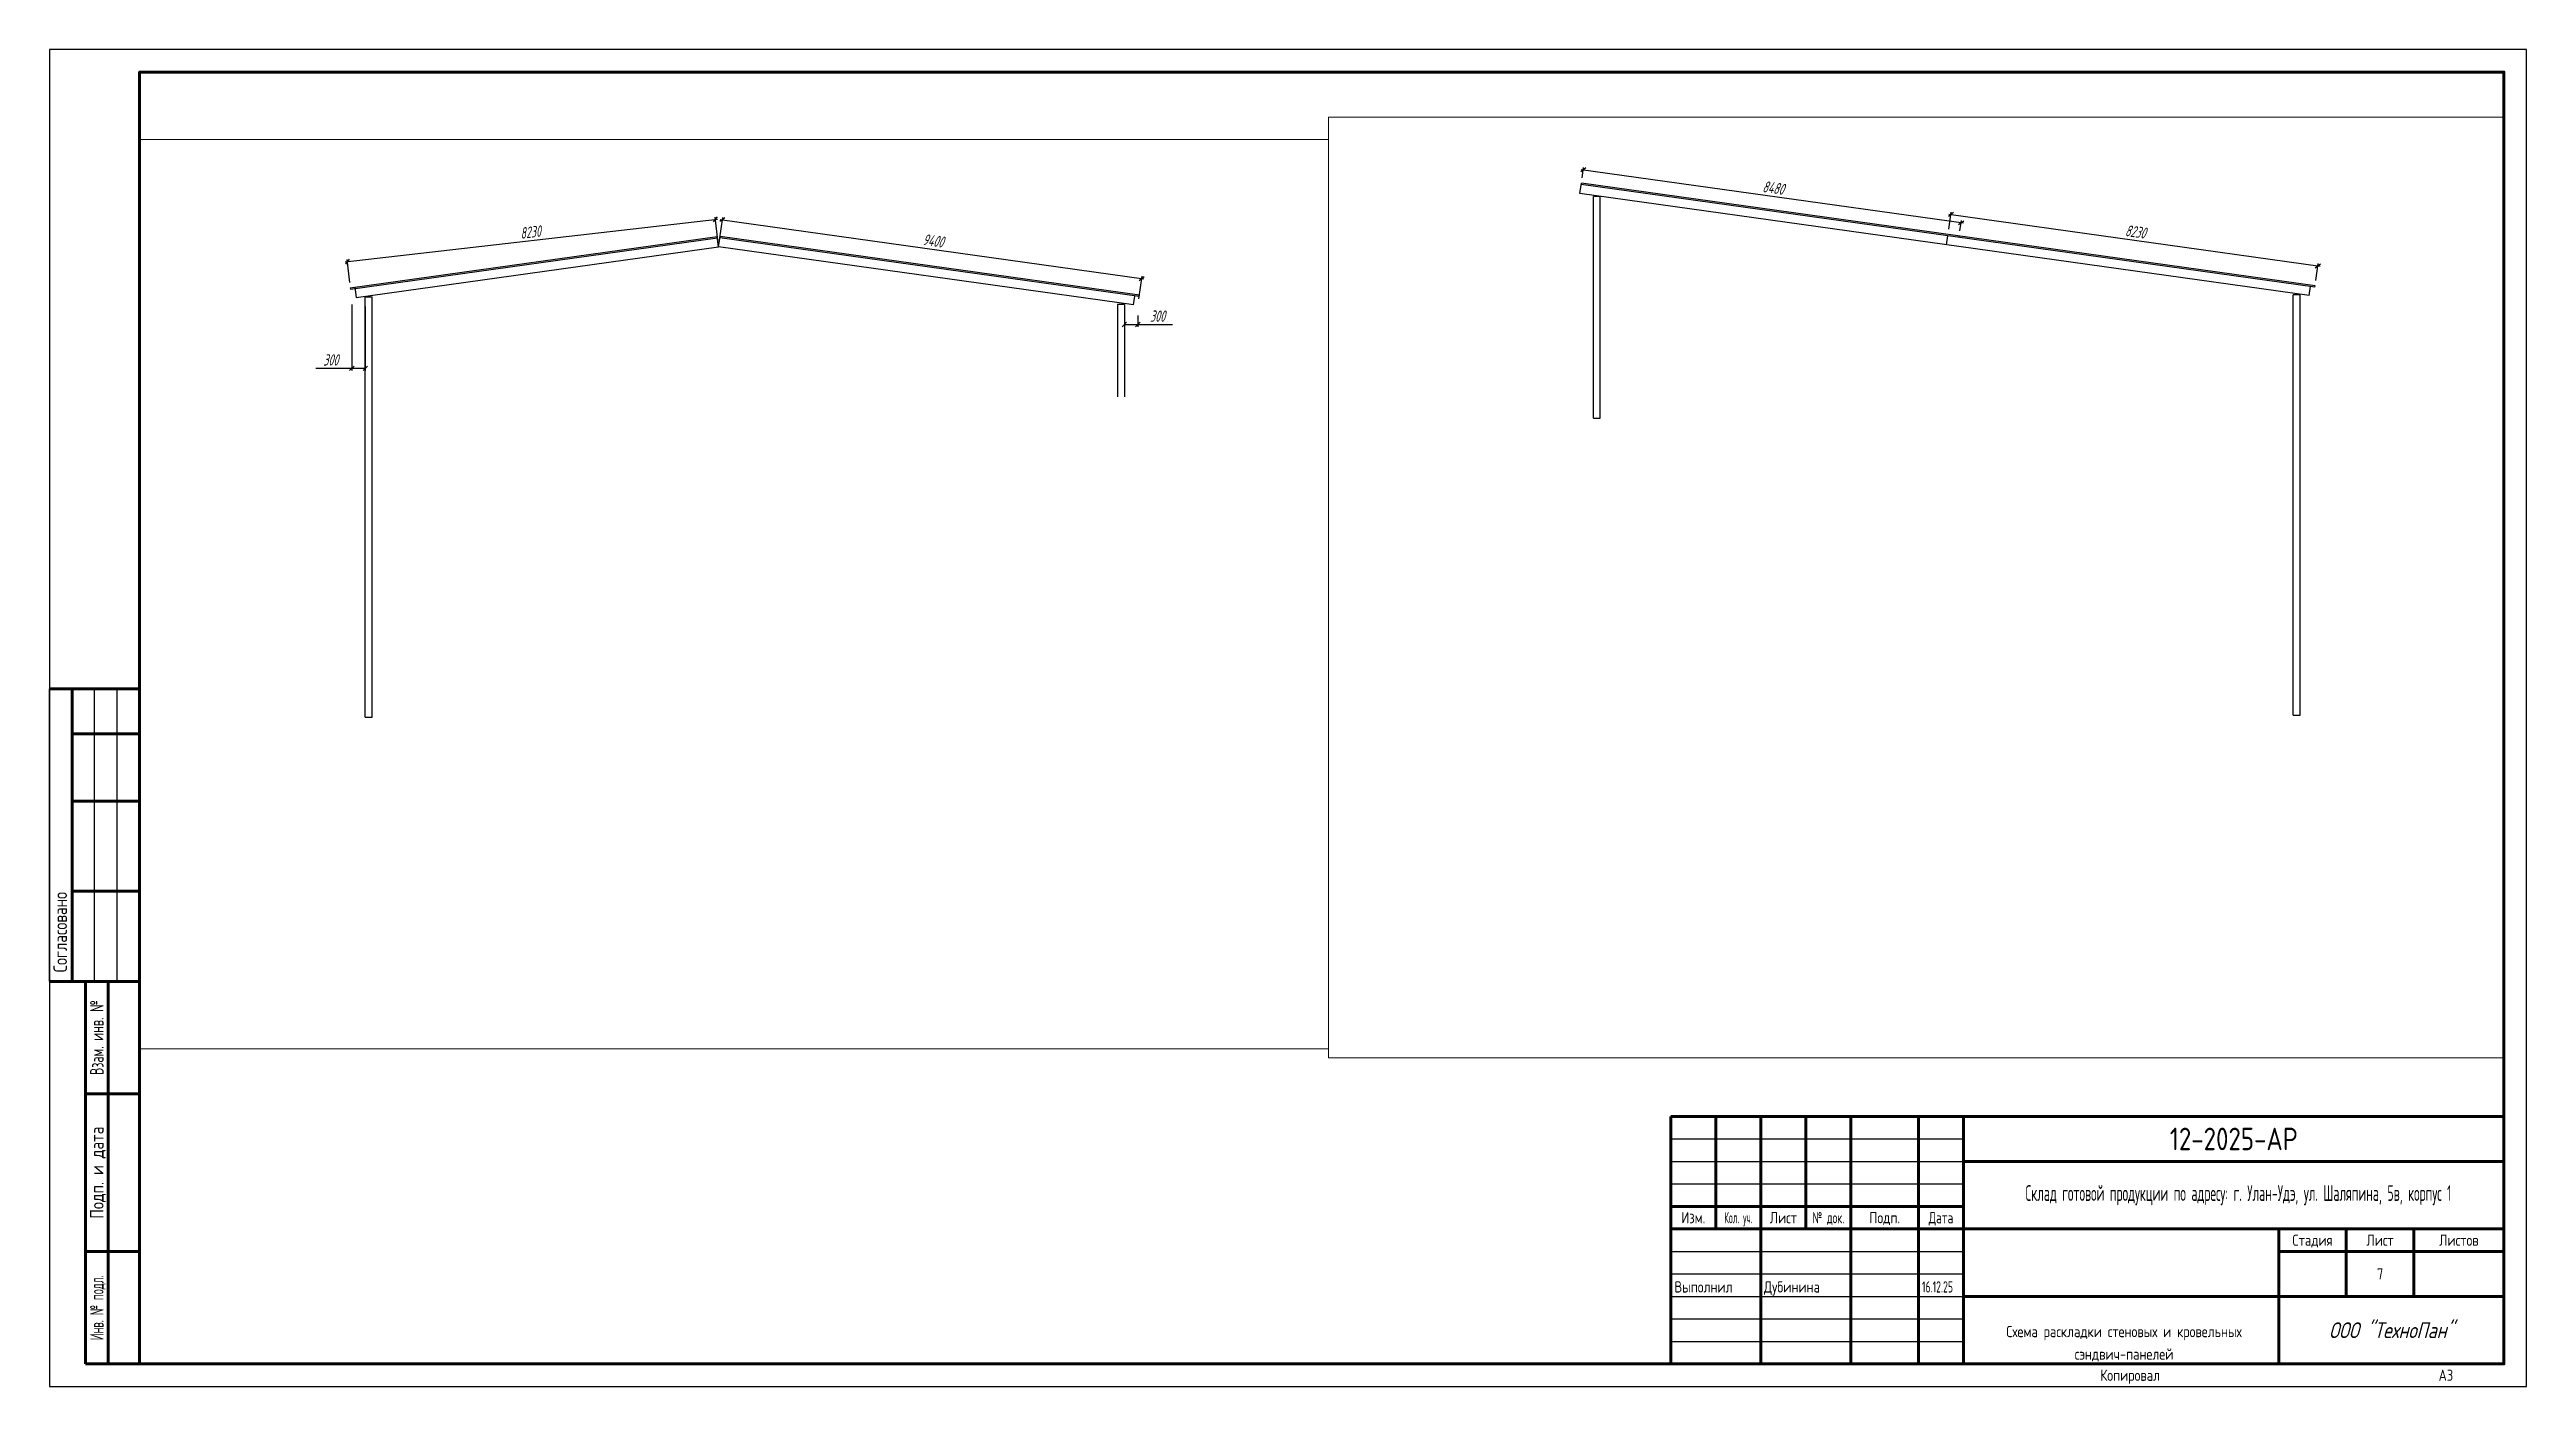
# Paper-space layout 'Лист7' of a CAD drawing. Header units: millimetres. Extents: x 0 to 550, y 0 to 297.
# The model-space entities are those that its viewports show. They can reach past a viewport. Long polylines and large blocks are cut down to what shows.
import ezdxf
from ezdxf.enums import TextEntityAlignment as Align

# ---------------------------------------------------------------- set-up
doc = ezdxf.new("R2010")
doc.units = ezdxf.units.MM
for name, color, linetype, lineweight in [('_Размеры', 120, 'Continuous', 13), ('_Сендвичи', 230, 'Continuous', 30), ('_Сендвичи кровля', 5, 'Continuous', 30), ('FORMAT', 7, 'Continuous', 25), ('выноска', 7, 'Continuous', 13)]:
    doc.layers.add(name, color=color, linetype=linetype, lineweight=lineweight)
doc.styles.add('GOST 2.304', font='CS_Gost2304.shx')
doc.styles.add('ГОСТ 2.304', font='CS_Gost2304.shx')
doc.styles.add('СПДС_размеры', font='spdswin.shx', dxfattribs={"width": 0.8, "oblique": 15})
doc.dimstyles.new('СПДС', dxfattribs={"dimtxt": 2.5, "dimasz": 1, "dimexe": 0.5, "dimexo": 1.5, "dimtad": 1, "dimdec": 0, "dimtxsty": 'СПДС_размеры', "dimblk": 'OBLIQUE', "dimcen": 2.5, "dimdle": 0.5, "dimadec": 8, "dimazin": 0, "dimtfac": 1, "dimtdec": 0, "dimtix": 1, "dimtmove": 0, "dimatfit": 3, "dimfxl": 1, "dimarcsym": 0})

# ---------------------------------------------------------------- blocks, each defined once
blk = doc.blocks.new('_Oblique')
at = {"layer": 'выноска', "color": 0, "lineweight": -2}
blk.add_line((-0.5, -0.5), (0.5, 0.5), dxfattribs=at)
blk = doc.blocks.new('*D694')
at = {"layer": '_Размеры', "color": 0, "lineweight": -2, "ltscale": 100, "transparency": 16777216}
for p, q in [((-193117, -151799), (-184627, -152987)), ((-193093, -151986), (-193061, -151756)), ((-184702, -153160), (-184670, -152931))]:
    blk.add_line(p, q, dxfattribs=at)
at = {"layer": 'Defpoints', "color": 0, "ltscale": 100, "transparency": 16777216}
for p in [(-193114, -152134), (-184722, -153309), (-184676, -152980)]:
    blk.add_point(p, dxfattribs=at)
at = {"layer": '_Размеры', "color": 0, "lineweight": -2, "ltscale": 100, "transparency": 16777216, "xscale": 100, "yscale": 100, "zscale": 100}
for p, rotation in [((-193068, -151806), 172.0333581431104), ((-184676, -152980), 352.0333581431104)]:
    blk.add_blockref('_Oblique', p, dxfattribs=dict(at, rotation=rotation))
at = {"layer": '_Размеры', "color": 0, "ltscale": 100, "transparency": 16777216, "insert": (-188846, -152207), "char_height": 250, "attachment_point": 5, "rotation": 352.0334, "style": 'СПДС_размеры'}
blk.add_mtext('8480', dxfattribs=at)
blk = doc.blocks.new('*D695')
at = {"layer": '_Размеры', "color": 0, "lineweight": -2, "ltscale": 100, "transparency": 16777216}
for p, q in [((-184953, -152791), (-176706, -153945)), ((-184949, -153126), (-184896, -152748)), ((-176802, -154266), (-176749, -153889))]:
    blk.add_line(p, q, dxfattribs=at)
at = {"layer": 'Defpoints', "color": 0, "ltscale": 100, "transparency": 16777216}
for p in [(-184970, -153274), (-176756, -153938), (-176822, -154414)]:
    blk.add_point(p, dxfattribs=at)
at = {"layer": '_Размеры', "color": 0, "lineweight": -2, "ltscale": 100, "transparency": 16777216, "xscale": 100, "yscale": 100, "zscale": 100}
for p, rotation in [((-184903, -152798), 172.0333581431152), ((-176756, -153938), 352.0333581431152)]:
    blk.add_blockref('_Oblique', p, dxfattribs=dict(at, rotation=rotation))
at = {"layer": '_Размеры', "color": 0, "ltscale": 100, "transparency": 16777216, "insert": (-180804, -153182), "char_height": 250, "attachment_point": 5, "rotation": 352.0334, "style": 'СПДС_размеры'}
blk.add_mtext('8230', dxfattribs=at)
blk = doc.blocks.new('*D701')
at = {"layer": '_Размеры', "color": 0, "lineweight": -2, "ltscale": 100, "transparency": 16777216}
for p, q in [((-236541, -153406), (-236600, -152894)), ((-244817, -153892), (-236545, -152938)), ((-244714, -154349), (-244773, -153837))]:
    blk.add_line(p, q, dxfattribs=at)
at = {"layer": 'Defpoints', "color": 0, "ltscale": 100, "transparency": 16777216}
for p in [(-236594, -152944), (-236524, -153555), (-244697, -154498)]:
    blk.add_point(p, dxfattribs=at)
at = {"layer": '_Размеры', "color": 0, "lineweight": -2, "ltscale": 100, "transparency": 16777216, "xscale": 100, "yscale": 100, "zscale": 100}
for p, rotation in [((-236594, -152944), 6.58141596568549), ((-244768, -153887), 186.5814159656855)]:
    blk.add_blockref('_Oblique', p, dxfattribs=dict(at, rotation=rotation))
at = {"layer": '_Размеры', "color": 0, "ltscale": 100, "transparency": 16777216, "insert": (-240702, -153229), "char_height": 250, "attachment_point": 5, "rotation": 6.5814, "style": 'СПДС_размеры'}
blk.add_mtext('8230', dxfattribs=at)
blk = doc.blocks.new('*D702')
at = {"layer": '_Размеры', "color": 0, "lineweight": -2, "ltscale": 100, "transparency": 16777216}
for p, q in [((-236503, -153407), (-236432, -152904)), ((-236489, -152947), (-227079, -154265)), ((-227192, -154711), (-227122, -154208))]:
    blk.add_line(p, q, dxfattribs=at)
at = {"layer": 'Defpoints', "color": 0, "ltscale": 100, "transparency": 16777216}
for p in [(-236524, -153555), (-227129, -154258), (-227213, -154860)]:
    blk.add_point(p, dxfattribs=at)
at = {"layer": '_Размеры', "color": 0, "lineweight": -2, "ltscale": 100, "transparency": 16777216, "xscale": 100, "yscale": 100, "zscale": 100}
for p, rotation in [((-236439, -152953), 172.0256744815387), ((-227129, -154258), 352.0256744815387)]:
    blk.add_blockref('_Oblique', p, dxfattribs=dict(at, rotation=rotation))
at = {"layer": '_Размеры', "color": 0, "ltscale": 100, "transparency": 16777216, "insert": (-231758, -153420), "char_height": 250, "attachment_point": 5, "rotation": 352.0257, "style": 'СПДС_размеры'}
blk.add_mtext('9400', dxfattribs=at)
blk = doc.blocks.new('*D703')
at = {"layer": '_Размеры', "color": 0, "lineweight": -2, "ltscale": 100, "transparency": 16777216}
for p, q in [((-244669, -154840), (-244669, -156306)), ((-244369, -154881), (-244369, -156306)), ((-244669, -156256), (-245470, -156256)), ((-244369, -156256), (-244719, -156256))]:
    blk.add_line(p, q, dxfattribs=at)
at = {"layer": 'Defpoints', "color": 0, "ltscale": 100, "transparency": 16777216}
for p in [(-244669, -154690), (-244369, -154731), (-244369, -156256)]:
    blk.add_point(p, dxfattribs=at)
at = {"layer": '_Размеры', "color": 0, "lineweight": -2, "ltscale": 100, "transparency": 16777216, "xscale": 100, "yscale": 100, "zscale": 100, "rotation": 180}
blk.add_blockref('_Oblique', (-244669, -156256), dxfattribs=at)
at = {"layer": '_Размеры', "color": 0, "lineweight": -2, "ltscale": 100, "transparency": 16777216, "xscale": 100, "yscale": 100, "zscale": 100}
blk.add_blockref('_Oblique', (-244369, -156256), dxfattribs=at)
at = {"layer": '_Размеры', "color": 0, "ltscale": 100, "transparency": 16777216, "insert": (-245135, -156068), "char_height": 250, "attachment_point": 5, "style": 'СПДС_размеры'}
blk.add_mtext('300', dxfattribs=at)
blk = doc.blocks.new('*D704')
at = {"layer": '_Размеры', "color": 0, "lineweight": -2, "ltscale": 100, "transparency": 16777216}
for p, q in [((-227513, -154949), (-227513, -155332)), ((-227213, -155078), (-227213, -155332)), ((-227513, -155282), (-227163, -155282)), ((-227213, -155282), (-226442, -155282))]:
    blk.add_line(p, q, dxfattribs=at)
at = {"layer": 'Defpoints', "color": 0, "ltscale": 100, "transparency": 16777216}
for p in [(-227513, -154799), (-227213, -154928), (-227513, -155282)]:
    blk.add_point(p, dxfattribs=at)
at = {"layer": '_Размеры', "color": 0, "lineweight": -2, "ltscale": 100, "transparency": 16777216, "xscale": 100, "yscale": 100, "zscale": 100, "rotation": 180}
blk.add_blockref('_Oblique', (-227513, -155282), dxfattribs=at)
at = {"layer": '_Размеры', "color": 0, "lineweight": -2, "ltscale": 100, "transparency": 16777216, "xscale": 100, "yscale": 100, "zscale": 100}
blk.add_blockref('_Oblique', (-227213, -155282), dxfattribs=at)
at = {"layer": '_Размеры', "color": 0, "ltscale": 100, "transparency": 16777216, "insert": (-226777, -155094), "char_height": 250, "attachment_point": 5, "style": 'СПДС_размеры'}
blk.add_mtext('300', dxfattribs=at)

msp = doc.modelspace()

# ---------------------------------------------------------------- linework, layer by layer
at = {"layer": '_Сендвичи', "color": 1, "ltscale": 100, "true_color": 0xf70000}
for p, q in [((-192841.3, -157319.7), (-192841.3, -152399.7)), ((-192691.3, -152399.7), (-192841.3, -152399.7)), ((-192691.3, -157319.7), (-192691.3, -152399.7)), ((-244369.3, -154663.7), (-244219.3, -154663.7)), ((-244219.3, -164003.7), (-244219.3, -154663.7)), ((-227662.9, -154833.3), (-227662.9, -156888.1)), ((-227512.9, -154833.3), (-227662.9, -154833.3)), ((-227512.9, -154833.3), (-227512.9, -156888.1)), ((-177300.1, -163919.7), (-177300.1, -154579.7)), ((-177150.1, -154579.7), (-177300.1, -154579.7)), ((-177150.1, -163919.7), (-177150.1, -154579.7))]:
    msp.add_line(p, q, dxfattribs=at)
at = {"layer": '_Сендвичи', "color": 1, "ltscale": 100}
for p, q in [((-244369.3, -164003.7), (-244369.3, -154663.7)), ((-192841.3, -157319.7), (-192691.3, -157319.7)), ((-244369.3, -164003.7), (-244219.3, -164003.7)), ((-177300.1, -163919.7), (-177150.1, -163919.7))]:
    msp.add_line(p, q, dxfattribs=at)
at = {"layer": '_Сендвичи кровля', "color": 1, "ltscale": 100, "true_color": 0xf70000}
for p, q in [((-193141.3, -152332.5), (-193108.7, -152099.8)), ((-176949.1, -154598.6), (-193141.3, -152332.5)), ((-176817.5, -154379.7), (-193108.7, -152099.8)), ((-244701.9, -154463.8), (-236556.3, -153322.7)), ((-244697, -154498.4), (-236551.4, -153357.4)), ((-227185.2, -154661.6), (-236495.9, -153357.4)), ((-227180.3, -154627), (-236491.1, -153322.7)), ((-244570.3, -154682.6), (-236523.7, -153555.4)), ((-227311.9, -154845.8), (-236523.7, -153555.4)), ((-176949.1, -154598.6), (-176921.4, -154400.5)), ((-176822.3, -154414.4), (-176817.5, -154379.7)), ((-227311.9, -154845.9), (-227284.2, -154647.8))]:
    msp.add_line(p, q, dxfattribs=at)
at = {"layer": '_Сендвичи кровля', "color": 1, "ltscale": 100}
for p, q in [((-176822.3, -154414.4), (-193113.6, -152134.5)), ((-236523.7, -153555.4), (-236556.3, -153322.7)), ((-236523.7, -153555.4), (-236491.1, -153322.7)), ((-184997.9, -153473.3), (-184970, -153274.1)), ((-184722.4, -153308.8), (-184717.6, -153274.1)), ((-244701.9, -154463.8), (-244697, -154498.4)), ((-244602.9, -154449.9), (-244570.3, -154682.6)), ((-227185.2, -154661.6), (-227180.3, -154627))]:
    msp.add_line(p, q, dxfattribs=at)

# ---------------------------------------------------------------- dimensions: what is measured, and where the dimension line sits
at = {"layer": '_Размеры', "color": 1, "ltscale": 100}
for p1, p2, distance, text, picture, middle in [((-193113.6, -152134.5), (-184722.4, -153308.8), 331.8, '8480', '*D694', (-188846, -152207.3)), ((-244697, -154498.4), (-236523.7, -153555.4), 615.7, '8230', '*D701', (-240702.4, -153229)), ((-184970, -153274.1), (-176822.3, -154414.4), 480.9, '8230', '*D695', (-180803.5, -153182.3)), ((-236523.7, -153555.4), (-227212.9, -154859.7), 607.8, '9400', '*D702', (-231758, -153419.9))]:
    dim = msp.add_aligned_dim(p1=p1, p2=p2, distance=distance, text=text, dimstyle='СПДС', override={"dimscale": 100}, dxfattribs=at)
    dim.commit()
    dim.dimension.update_dxf_attribs({"geometry": picture, "text_midpoint": middle})
dim = msp.add_linear_dim(base=(-244369.3, -156255.5), p1=(-244669, -154690), p2=(-244369.3, -154731), dimstyle='СПДС', override={"dimscale": 100}, dxfattribs=at)
dim.commit()
dim.dimension.update_dxf_attribs({"geometry": '*D703', "text_midpoint": (-245134.7, -156255.5), "dimtype": 160})
at = {"layer": '_Размеры', "color": 1, "ltscale": 100, "true_color": 0xf70000}
dim = msp.add_linear_dim(base=(-227512.9, -155282), p1=(-227212.9, -154928), p2=(-227512.9, -154798.6), dimstyle='СПДС', override={"dimscale": 100}, dxfattribs=at)
dim.commit()
dim.dimension.update_dxf_attribs({"geometry": '*D704', "text_midpoint": (-226777.3, -155282), "dimtype": 160})

psp = doc.layouts.new('Лист7')

# ---------------------------------------------------------------- linework, layer by layer
at = {"layer": 'FORMAT', "linetype": 'Continuous', "lineweight": 25}
for p, q in [((0, 90), (0, 155)), ((10, 90), (10, 155)), ((15, 90), (15, 155)), ((360, 55), (425, 55)), ((360, 50), (425, 50)), ((360, 45), (425, 45)), ((360, 30), (425, 30)), ((360, 25), (425, 25)), ((360, 20), (425, 20)), ((360, 15), (425, 15)), ((360, 10), (425, 10))]:
    psp.add_line(p, q, dxfattribs=at)
at = {"layer": 'FORMAT', "linetype": 'Continuous', "lineweight": 60}
for p, q in [((20, 155), (0, 155)), ((5, 90), (5, 155)), ((20, 5), (20, 155)), ((5, 145), (20, 145)), ((5, 130), (20, 130)), ((5, 110), (20, 110)), ((0, 90), (20, 90)), ((8, 5), (8, 90)), ((13, 5), (13, 90)), ((8, 65), (20, 65)), ((360, 60), (545, 60)), ((360, 5), (360, 60)), ((370, 60), (370, 35)), ((380, 60), (380, 5)), ((390, 60), (390, 35)), ((400, 60), (400, 5)), ((415, 60), (415, 5)), ((425, 5), (425, 59.99)), ((425, 50), (545, 50)), ((360, 40), (425, 40)), ((360, 35), (545, 35)), ((495, 5), (495, 35)), ((495, 35), (495, 5)), ((510, 35), (510, 20)), ((525, 35), (525, 20)), ((8, 30), (20, 30)), ((495, 30), (545, 30)), ((425, 20), (545, 20)), ((20, 5), (8, 5))]:
    psp.add_line(p, q, dxfattribs=at)
at = {"layer": 'FORMAT', "linetype": 'Continuous', "lineweight": 60, "ltscale": 100}
for p, q in [((545, 5), (545, 60)), ((360, 5), (545, 5))]:
    psp.add_line(p, q, dxfattribs=at)
at = {"layer": 'FORMAT', "linetype": 'Continuous', "lineweight": 25}
psp.add_lwpolyline([(0, 0), (550, 0), (550, 297), (0, 297), (0, 0)], dxfattribs=at)
at = {"layer": 'FORMAT', "linetype": 'Continuous', "lineweight": 60}
psp.add_lwpolyline([(20, 5), (545, 5), (545, 292), (20, 292), (20, 5)], dxfattribs=at)

# ---------------------------------------------------------------- texts
at = {"layer": 'FORMAT', "linetype": 'Continuous', "lineweight": 25, "style": 'GOST 2.304'}
psp.add_text('Согласовано', height=3, rotation=90, dxfattribs=at).set_placement((3.88, 92))
for s, width, p in [('Взам. инв. №', 0.8, (10.5, 77.5)), ('Инв. № подл.', 0.7, (10.5, 17.5))]:
    psp.add_text(s, height=3, rotation=90, dxfattribs=dict(at, width=width)).set_placement(p, align=Align.MIDDLE_CENTER)
psp.add_text('Подп. и дата', height=3, rotation=90, dxfattribs=at).set_placement((10.5, 47.5), align=Align.MIDDLE_CENTER)
for s, height, p in [('12-2025-АР', 5, (485, 54.99)), ('Изм.', 2.5, (365, 37.5)), ('Лист', 2.5, (385, 37.5)), ('Подп.', 2.5, (407.5, 37.5)), ('Стадия', 2.5, (502.5, 32.5)), ('Лист', 2.5, (517.5, 32.5)), ('Листов', 2.5, (535, 32.5)), ('7', 2.5, (517.5, 25))]:
    psp.add_text(s, height=height, dxfattribs=at).set_placement(p, align=Align.MIDDLE_CENTER)
at = {"layer": 'FORMAT', "linetype": 'Continuous', "lineweight": 25, "style": 'GOST 2.304', "width": 0.680436}
psp.add_text('Склад готовой продукции по адресу: г. Улан-Удэ, ул. Шаляпина, 5в, корпус 1', height=3.5, dxfattribs=at).set_placement((486.05, 41.22), align=Align.CENTER)
at = {"layer": 'FORMAT', "linetype": 'Continuous', "lineweight": 25, "style": 'GOST 2.304'}
for s, width, p in [('Кол. уч.', 0.65, (375, 37.5)), ('№ док.', 0.8, (395, 37.5)), ('Дата', 0.9, (420, 37.5))]:
    psp.add_text(s, height=2.5, dxfattribs=dict(at, width=width)).set_placement(p, align=Align.MIDDLE_CENTER)
at = {"layer": 'FORMAT', "linetype": 'Continuous', "lineweight": 25}
for s, style, p in [('Выполнил', 'GOST 2.304', (360.82, 20.87)), ('Дубинина', 'GOST 2.304', (380.68, 20.87)), ('A3', 'ГОСТ 2.304', (530.5, 1.25))]:
    psp.add_text(s, height=2.5, dxfattribs=dict(at, style=style)).set_placement(p)
at = {"layer": 'FORMAT', "linetype": 'Continuous', "lineweight": 25, "style": 'GOST 2.304', "width": 0.77419}
psp.add_text('16.12.25', height=2.5, dxfattribs=at).set_placement((415.78, 20.87))
at = {"layer": 'FORMAT', "linetype": 'Continuous', "lineweight": 25}
for s, style, p in [('Схема раскладки стеновых и кровельных', 'GOST 2.304', (460.64, 10.95)), ('сэндвич-панелей', 'GOST 2.304', (460.64, 5.95)), ('Копировал', 'ГОСТ 2.304', (462, 1.25))]:
    psp.add_text(s, height=2.5, dxfattribs=dict(at, style=style)).set_placement(p, align=Align.CENTER)
at = {"layer": 'FORMAT', "linetype": 'Continuous', "lineweight": 25, "style": 'GOST 2.304', "oblique": 15}
psp.add_text('ООО "ТехноПан"', height=3.5, dxfattribs=at).set_placement((520, 12.5), align=Align.MIDDLE_CENTER)

# ---------------------------------------------------------------- viewports
at = {"layer": 'Defpoints', "ltscale": 100}
psp.add_viewport(center=(414.5, 177.5), size=(261, 209), view_center_point=(-185673.25, -161083.5), view_height=20899.9989, status=3, dxfattribs=at)
psp.add_viewport(center=(152, 176), size=(264, 202), view_center_point=(-236180.1, -161272.08), view_height=20199.9996, dxfattribs=at)

doc.saveas('drawing.dxf')
